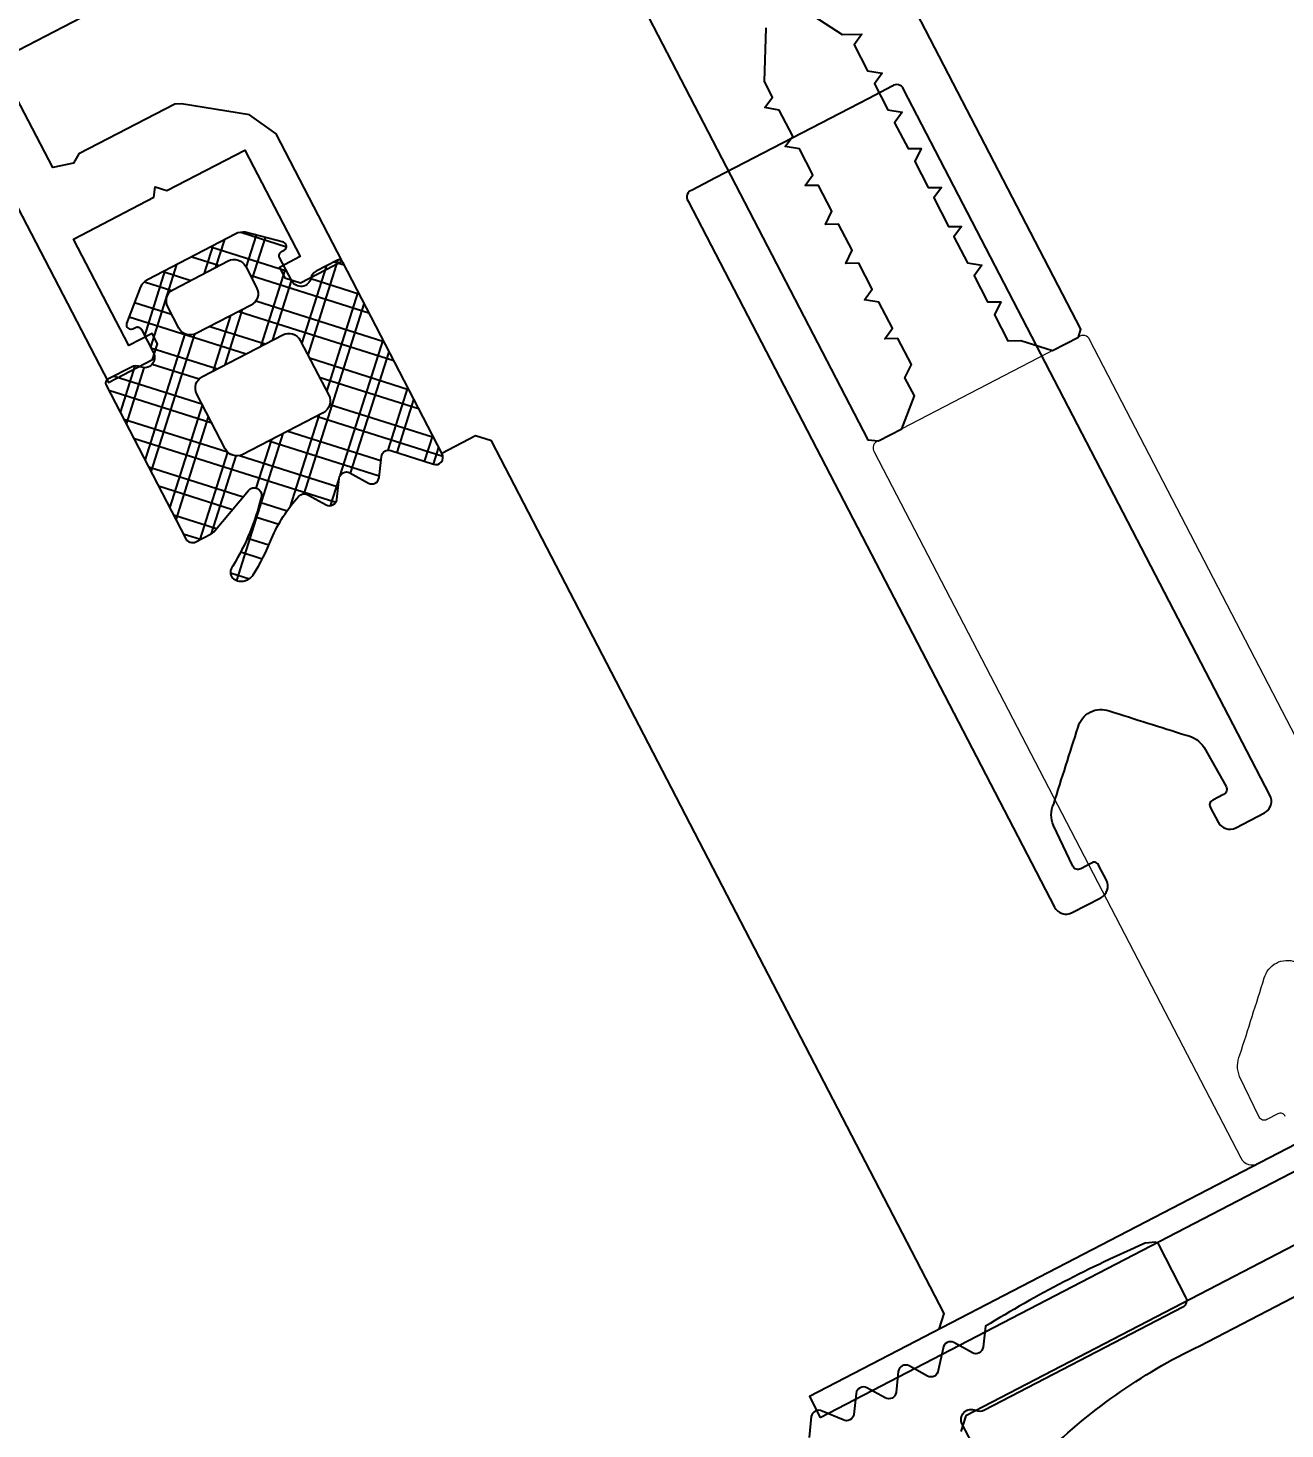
# Model space of a CAD drawing. Header units: millimetres. Extents: x -222892 to 671268, y 0 to 135099.
# Drawn here: x 75845.4 to 75897.8, y 106454.5 to 106512.8 of the extents above; entities that cross this region are included whole.
import ezdxf
from ezdxf import colors
from ezdxf.entities.mleader import LeaderData, LeaderLine
from ezdxf.math import Vec2, Vec3

# ---------------------------------------------------------------- set-up
doc = ezdxf.new("R2010")
doc.units = ezdxf.units.MM
for name, color, linetype in [('_TEXT', 7, 'Continuous'), ('АР_новое окно', 155, 'Continuous'), ('АР_Сущ Несущая стена', 216, 'Continuous')]:
    doc.layers.add(name, color=color, linetype=linetype)
doc.layers.add('АР_Окна', color=4, linetype='Continuous', lineweight=5)
doc.styles.add('ISOCPEUR', font='isocpeur.ttf', dxfattribs={"width": 0.85})

# ---------------------------------------------------------------- blocks, each defined once
blk = doc.blocks.new('_DotSmall')
at = {"color": 0, "linetype": 'ByBlock', "const_width": 0.5}
blk.add_lwpolyline([(-0.0625, 0, 1), (0.0625, 0, 1)], format="xyb", close=True, dxfattribs=at)
blk = doc.blocks.new('стойка витр.')
h = blk.add_hatch()
h.set_pattern_fill('ANSI37', scale=0.5, angle=-69.23283665521843)
h.set_pattern_definition([(335.7671633447816, (-69115.31625940584, 318510.9409690977), (0.6515825639889636, 1.447617495164233), []), (65.76716334478155, (-69115.31625940584, 318510.9409690977), (-1.447617495164233, 0.6515825639889636), [])])
edge = h.paths.add_edge_path()
edge.add_line((-22.69442369043827, 14.13646889062511), (-23.03581465108437, 15.03674084689555))
edge.add_arc((-23.43472203482704, 14.88552442783714), 0.426606969231953, 20.76054121617168, 72.29995807937499)
edge.add_arc((-23.17519432072194, 15.69843630689562), 0.4267278803337561, 110.7639791014305, 252.28796188313498, ccw=False)
edge.add_line((-23.32647754022037, 16.09744767434313), (-22.30045238576713, 16.48652534212306))
edge.add_arc((-22.23557122191811, 16.31559297980009), 0.1828317202011609, 20.74895968860318, 110.7853670150393, ccw=False)
edge.add_line((-22.06459766681655, 16.38036551539699), (-22.02136925791274, 16.26636916297139))
edge.add_arc((-21.85036169383434, 16.33121481389334), 0.1828894349477776, 200.7666051414026, 335.7779732891441)
edge.add_line((-21.68357339510112, 16.25618009645405), (-21.08991230116226, 17.78525728297245))
edge.add_arc((-21.70321396183568, 17.95657679537892), 0.6367804192309714, 344.3928406199507, 381.7248777476984)
edge.add_line((-21.1116628201562, 18.19228116337763), (-22.58147269752226, 22.06827310883818))
edge.add_arc((-23.18057156739388, 21.852472630542), 0.6367804192296693, 19.80944894391843, 57.14148607166609)
edge.add_line((-22.83507592984824, 22.38737642259366), (-24.29334917705273, 23.13834224954917))
edge.add_arc((-24.36844682475663, 22.97158227615987), 0.1828894349476184, 65.75635339884347, 200.7677215648203)
edge.add_line((-24.53945312526776, 22.90673329312267), (-24.49622471639304, 22.79273694081348))
edge.add_arc((-24.66715707872659, 22.7278557770023), 0.1828317201976129, -69.25104032206309, 20.78536700277641, ccw=False)
edge.add_line((-24.60238454316277, 22.55688222189201), (-25.62840969761601, 22.16780455411208))
edge.add_arc((-25.77973726672901, 22.56679910380675), 0.4267278803402734, 149.2463648073436, 290.7703475895543, ccw=False)
edge.add_arc((-26.51302534269302, 23.00322659508151), 0.4266069692186295, 329.2343686070108, 380.7737854734352)
edge.add_line((-26.11415292418678, 23.1545352198882), (-26.50320860397187, 24.18050239048171))
edge.add_arc((-26.6741821590871, 24.11572985494814), 0.1828317201915107, 20.74895966852365, 110.7853670116034)
edge.add_line((-26.73906332292245, 24.28666221726598), (-33.46508004333009, 21.73609814226074))
edge.add_arc((-33.37260125833668, 21.44478009969028), 0.3056444463767395, 107.6120180140902, 200.6882886899978)
edge.add_line((-33.6585366082727, 21.33680091994756), (-33.39916615508264, 20.65282280623796))
edge.add_arc((-33.11489203283651, 20.76049792175978), 0.3039830703862393, 200.7452912846324, 225.8123610097134)
edge.add_line((-33.32677140043234, 20.54252351805917), (-31.79381202385412, 18.90709041146329))
edge.add_arc((-32.0063560722166, 18.68866847666476), 0.3047673113958362, -108.86283880448178, 45.781400895661875, ccw=False)
edge.add_arc((-28.70749382052437, 27.75544220980088), 9.952967568180252, 231.9543329511108, 250.0411665169116, ccw=False)
edge.add_arc((-35.13741779119496, 19.64784166335459), 0.4002801790554734, 42.30928712460122, 119.2250395725891)
edge.add_arc((-34.91139847875967, 19.56672148584141), 0.6024183835395109, 134.3950067436913, 228.6478049676944)
edge.add_arc((-28.53884731806517, 27.80771469972205), 11.01872594929672, 232.0873456721725, 240.8889416158169)
edge.add_arc((-36.88860151399224, 12.8729826853881), 6.091684827127049, 40.75890454826748, 60.61437004968877, ccw=False)
edge.add_arc((-32.50226594848368, 16.64775385941913), 0.3047655738188228, -34.89587558046088, 41.60271899476669, ccw=False)
edge.add_line((-32.25229934006347, 16.47340148731018), (-32.76342180219945, 15.75802363698313))
edge.add_arc((-32.51342051808022, 15.58368567090239), 0.3047857747310843, 145.1100748179471, 256.4242518685471)
edge.add_line((-32.58496309185284, 15.28741547561367), (-31.72801335877739, 15.09082250765641))
edge.add_arc((-31.79955593254474, 14.79455231235153), 0.3047857747455557, -34.88992517811971, 76.42425187022229, ccw=False)
edge.add_line((-31.54955464840168, 14.62021434627968), (-32.06065512256464, 13.90477851201285))
edge.add_arc((-31.81065383841726, 13.73044054594722), 0.304785774745541, 145.1100748233031, 256.4242518693868)
edge.add_line((-31.88219641218893, 13.4341703506434), (-31.02524667911348, 13.23757738269342))
edge.add_arc((-31.09682011228135, 12.94126594878393), 0.3048331054871362, -24.2246592297883, 76.42043308581259, ccw=False)
edge.add_line((-30.81882951050648, 12.81618818287097), (-31.59985344059533, 11.12048939903616))
edge.add_arc((-31.32187980059053, 10.99539431777895), 0.3048247429134716, 155.7710645559098, 290.7402899417831)
edge.add_line((-31.21393143609748, 10.71032366952568), (-22.80062470957637, 13.90072279884771))
edge.add_arc((-22.86539724513609, 14.07169635396312), 0.1828317202009504, 290.7489596761703, 380.7489600455551)
edge = h.paths.add_edge_path(flags=16)
edge.add_line((-23.10434971895302, 21.04022295145114), (-22.19142218885827, 18.63276889372355))
edge.add_arc((-22.69773797682865, 18.4407695405971), 0.5414973949605305, -69.23283665472542, 20.767163345274582, ccw=False)
edge.add_line((-22.5057386237022, 17.93445375262672), (-23.43116100440966, 17.58352553217992))
edge.add_arc((-23.62316035752519, 18.08984132014666), 0.5414973949532591, 200.7671633443313, 290.7671633443313, ccw=False)
edge.add_line((-24.12947614549194, 17.89784196703113), (-25.04240367558668, 20.30529602475872))
edge.add_arc((-24.53608788761267, 20.4972953778888), 0.541497394965222, 110.76716334549809, 200.7671633454981, ccw=False)
edge.add_line((-24.72808724074275, 21.00361116586282), (-23.80266486003529, 21.35453938630963))
edge.add_arc((-23.6106655069234, 20.84822359833925), 0.5414973949553709, 20.767163343835023, 110.767163343835, ccw=False)
edge = h.paths.add_edge_path(flags=16)
edge.add_line((-26.85119390953332, 20.26120087689196), (-25.51269974335446, 16.73149769075098))
edge.add_arc((-26.01901553132848, 16.5394983376209), 0.541497394965222, -69.23283665450191, 20.76716334549809, ccw=False)
edge.add_line((-25.82701617819839, 16.03318254964688), (-28.23444912247942, 15.12026302596496))
edge.add_arc((-28.4264484756095, 15.62657881394625), 0.5414973949720253, 200.7671633452251, 290.76716334522513, ccw=False)
edge.add_line((-28.9327642635908, 15.43457946081617), (-30.27125842979876, 18.96428264696442))
edge.add_arc((-29.76494264181383, 19.15628200007632), 0.5414973949689773, 110.76716334328901, 200.767163343289, ccw=False)
edge.add_line((-29.95694199492573, 19.66259778806125), (-27.5495090506447, 20.57551731175045))
edge.add_arc((-27.35750969751825, 20.06920152376551), 0.541497394974137, 20.767163344728715, 110.76716334472869, ccw=False)
at = {"lineweight": 0, "ltscale": 100, "transparency": 33554687}
for points in [[(65.92687011216185, 59.2824299609274), (-26.6419368966599, 24.17953274302999), (-25.90703195796232, 22.24153677027789), (-25.27813291337225, 21.95846499659092), (-24.82208952034125, 22.13140062004823), (-25.21116718812846, 23.15742577453057), (-20.53714279274573, 24.92985650197079), (-19.19699615391437, 21.39579562939616), (-18.76855027934653, 21.29748815141647), (-18.98085410959902, 20.82581386800302), (-17.68393587967148, 17.40574934773758), (-22.35796027505421, 15.63331862029736), (-22.70380953396671, 16.54534742246324), (-23.1598529269977, 16.37241179900593), (-23.44292470067739, 15.74351275440858), (-22.75122618288151, 13.91945515007683), (-17.16517298531835, 16.03773513642955), (-16.24131551088067, 17.04008095841709), (-15.46667035139399, 19.81128934778826), (-15.4391308168415, 20.08251046122314), (-17.03864790883381, 24.30054944750736), (-17.39634782800567, 24.5561396704943), (-17.47095398549573, 25.44057095424068), (-13.70890040838276, 26.86717441076325)], [(-12.4510803312005, 26.30097287951503), (-4.305940852005733, 4.821667629301373)], [(-4.8720624113339, 3.563811556159635), (-32.68827406296623, -6.984337978748954), (-32.78663952485658, -7.412805841304362), (-32.39756185706938, -8.438830995786702), (-31.09647737510386, -9.118948907402228), (-30.2985029091069, -8.81635004535201), (-29.78357822878752, -9.142708211846184), (-28.64349873815081, -8.710380147196702), (-28.58844165704795, -8.16787993638718), (-28.18751332900138, -8.537466511741513), (-27.04754980615689, -8.105182423096267), (-26.87849637278123, -7.51945380341931), (-26.47751006082399, -7.889018390778801), (-25.33748855406884, -7.456712314131437), (-25.28243147299509, -6.914212103321915), (-24.7675067926466, -7.240570269808813), (-23.62748528589145, -6.808264193168725), (-23.5724282048177, -6.265763982351928), (-23.05744554058765, -6.592100160843984), (-21.91748201774317, -6.159816072198737), (-21.86242493664031, -5.617315861389216), (-21.46149660859373, -5.986902436743549), (-20.32147510183859, -5.554596360096184), (-20.15236368455226, -4.968845752424386), (-19.75143535650568, -5.338432327778719), (-18.6114718336612, -4.906148239133472), (-18.44241840028553, -4.320419619456516), (-18.0414320883574, -4.689984206808731), (-17.35739599072258, -4.430591765623831), (-15.14439867439796, -4.764904394331097)], [(-14.53915697429329, -6.360969294146344), (-15.78927863537683, -7.87813783652382), (-15.87193323494284, -8.691881148712127), (-16.27286156296032, -8.322294573416002), (-17.41288306971546, -8.754600650063367), (-17.58193650312023, -9.340329269682115), (-17.9828648311377, -8.97074269438599), (-19.12288633789285, -9.403048771026079), (-19.29193977129762, -9.988777390644827), (-19.69292608322576, -9.61921280335082), (-20.83288960607024, -10.05149689199607), (-20.8879466871731, -10.59399710274738), (-21.40287136749248, -10.26763893631141), (-22.54295085812919, -10.6999670009609), (-22.59800793926115, -11.24246721171221), (-22.99893626727862, -10.87288063641608), (-24.25289614239591, -11.34839313392149), (-24.30795322352787, -11.89089334468008), (-24.70893953545601, -11.52132875738607), (-25.84896104221116, -11.95363483402616), (-26.01801447558682, -12.53936345364491), (-26.4189428036334, -12.16977687834878), (-27.55896431035944, -12.60208295499615), (-27.61402139149141, -13.14458316574746), (-28.12900405569235, -12.81824698731361), (-29.26896757853683, -13.25053107595886), (-29.32402465966879, -13.79303128671745), (-29.89022619093885, -15.05085136390699), (-29.45792011427693, -16.19087287064031), (-29.14341260807123, -16.33238676948531), (-1.327200956468005, -5.784237234569446)], [(-69.8438361948356, -5.633594956780144), (-69.21493715024553, -5.916666730459838), (-30.90838462579995, 8.609511357899464), (-30.62531285212026, 9.238410402496811), (-31.1873041553481, 10.72042096611403)], [(-59.28629948117305, -43.93455252060812), (-73.55412178576807, -6.30930235532287), (-74.18304982228437, -6.026241575636959)]]:
    blk.add_lwpolyline(points, dxfattribs=at)
at = {"color": 7, "lineweight": 0, "ltscale": 100, "transparency": 33554687}
blk.add_lwpolyline([(-22.69442369043827, 14.13646889062511), (-23.03581465108437, 15.03674084689555, 0.2287523810762611), (-23.30501911480678, 15.29193636016134, -0.7101639231358212), (-23.32647754022037, 16.09744767434313), (-22.30045238576713, 16.48652534212306, -0.4143996870914876), (-22.06459766681655, 16.38036551539699), (-22.02136925791274, 16.26636916297139, 0.6682503890445888), (-21.68357339510112, 16.25618009645405), (-21.08991230116226, 17.78525728297245, 0.1643479059441302), (-21.1116628201562, 18.19228116337763), (-22.58147269752226, 22.06827310883818, 0.1643479059441302), (-22.83507592984824, 22.38737642259366), (-24.29334917705273, 23.13834224954917, 0.6682503891596868), (-24.53945312526776, 22.90673329312267), (-24.49622471639304, 22.79273694081348, -0.4143996870833266), (-24.60238454316277, 22.55688222189201), (-25.62840969761601, 22.16780455411208, -0.7101639231391418), (-26.14645609946456, 22.78500538597291, 0.2287523810910513), (-26.11415292418678, 23.1545352198882), (-26.50320860397187, 24.18050239048171, 0.4143996871765861), (-26.73906332292245, 24.28666221726598), (-33.46508004333009, 21.73609814226074, 0.4300281847644905), (-33.6585366082727, 21.33680091994756), (-33.39916615508264, 20.65282280623796, 0.1098139781175365), (-33.32677140043234, 20.54252351805917), (-31.79381202385412, 18.90709041146329, -0.8000358277039689), (-32.10488848172827, 18.40026861818478, -0.07908294790216032), (-34.84140179419774, 19.91728321780829, 0.3488032577412263), (-35.33285102594527, 19.99716969329165, 0.4361245879823007), (-35.30940773655311, 19.11450854978466, 0.03842309887939363), (-33.89950172111276, 18.18089248692559, -0.08685322061285544), (-32.2743724368047, 16.85010652759956, -0.3467629046601076), (-32.25229934006347, 16.47340148731018), (-32.76342180219945, 15.75802363698313, 0.5278770357902526), (-32.58496309185284, 15.28741547561367), (-31.72801335877739, 15.09082250765641, -0.5278770357776507), (-31.54955464840168, 14.62021434627968), (-32.06065512256464, 13.90477851201285, 0.5278770357650493), (-31.88219641218893, 13.4341703506434), (-31.02524667911348, 13.23757738269342, -0.4697389635461835), (-30.81882951050648, 12.81618818287097), (-31.59985344059533, 11.12048939903616, 0.667984424932516), (-31.21393143609748, 10.71032366952568), (-22.80062470957637, 13.90072279884771, 0.4142135642613711)], format="xyb", close=True, dxfattribs=at)
for points in [[(-26.73906332292245, 24.28666221726598), (-26.73906332292245, 24.28666221726598)], [(-22.80062470957637, 13.90072279884771), (-22.80062470957637, 13.90072279884771)], [(-72.00534459005576, 0.06645459306309931), (-72.91737339223619, -0.2793946658493951)]]:
    blk.add_lwpolyline(points, dxfattribs=at)
at = {"color": 7}
for points in [[(-23.10434971895302, 21.04022295145114), (-22.19142218885827, 18.63276889372355, -0.414213562373095), (-22.5057386237022, 17.93445375262672), (-23.43116100440966, 17.58352553217992, -0.414213562373095), (-24.12947614549194, 17.89784196703113), (-25.04240367558668, 20.30529602475872, -0.414213562373095), (-24.72808724074275, 21.00361116586282), (-23.80266486003529, 21.35453938630963, -0.414213562373095)], [(-26.85119390953332, 20.26120087689196), (-25.51269974335446, 16.73149769075098, -0.414213562373095), (-25.82701617819839, 16.03318254964688), (-28.23444912247942, 15.12026302596496, -0.414213562373095), (-28.9327642635908, 15.43457946081617), (-30.27125842979876, 18.96428264696442, -0.414213562373095), (-29.95694199492573, 19.66259778806125), (-27.5495090506447, 20.57551731175045, -0.414213562373095)]]:
    blk.add_lwpolyline(points, format="xyb", close=True, dxfattribs=at)
at = {"color": 7, "lineweight": 0, "ltscale": 100, "transparency": 33554687}
blk.add_lwpolyline([(-75.03088077326538, -6.556658951718418), (-73.89088825849467, -6.124363869072113, -0.7102015621310012), (-73.37286607688293, -6.741579856578028, 0.2286961432583318), (-73.40517316877958, -7.111109647914418), (-70.10181337440736, -15.82230158713355, 0.414362099440266), (-69.70872084749863, -15.99923473002855), (-67.42870682594366, -15.13463357074215, 0.1511707915363169), (-67.28675684856717, -15.02397433044825), (-67.28408048482379, -14.56993261339812, 0.03540799054371244), (-69.94453478069045, -7.554127657436766), (-70.80145552181057, -7.357523695485725, -0.527867958552825), (-70.9799117797229, -6.88692200143123), (-70.46881830951315, -6.171555145097955, 0.5278679585528249), (-70.64727456742548, -5.700953451043461), (-71.54744570542243, -5.39029515288712, -0.527867958552825), (-71.72590196330566, -4.91969345882535), (-71.21480849309592, -4.20432660249935, 0.5278679585528249), (-71.39326475097914, -3.733724908495788), (-72.25018549209926, -3.537120946544746, -0.527867958552825), (-72.4286417500116, -3.066519252482976), (-71.91757026780397, -2.351094412268139, 0.5278679585717272), (-72.0960265256872, -1.880492718206369), (-72.95294726680731, -1.683888756255328, -0.5278679585717273), (-73.13140352474875, -1.213287062200834), (-72.66353846338461, -0.3839238536165794, 0.5278679585528249), (-72.84199472126784, 0.08667784044519067), (-73.69893745039008, 0.2833397862850688, -0.5278679585717273)], format="xyb", dxfattribs=at)
at = {"lineweight": 0, "ltscale": 100, "transparency": 33554687}
for points in [[(-75.65109363460215, -9.228998069294903, -0.08279896819570452), (-71.78454054114991, -16.33338165576424), (-68.2828855071275, -25.56749207813118)], [(-62.72021259606117, -20.98055557451153, 0.4925517741577297), (-62.57218080674647, -20.68314875576471), (-62.75156135272118, -20.21010964907327, -0.4411110715409258), (-62.61002546586678, -19.89566012677096), (-60.83807044223067, -19.28752400128724, -0.2080566110632873), (-59.94503853938659, -19.40384657128016, -1.575399656426527e-05), (-56.87977393603069, -20.78551547546522, -0.4398191101055806), (-56.36006749374792, -22.15601788895583, -1.575399656426528e-05), (-57.73845635901671, -25.2227588602982, -0.2080566110632873)], [(-60.62370682114852, -28.40042247599195), (-29.6323624739598, -16.64818975485105, 0.5239329190821609), (-29.45792011430603, -16.19087287058937), (-29.84699778209324, -15.16484771611431), (-32.39756185706938, -8.438830995786702), (-32.78663952485658, -7.412805841304362, 0.5239329190821609), (-33.2204523376422, -7.186144611914642), (-64.21182667926769, -18.93829823563283, 0.4143255057077639), (-64.53033920991584, -19.64587643784762), (-64.05480472955969, -20.89989428329136, 0.410627156480438)]]:
    blk.add_lwpolyline(points, format="xyb", dxfattribs=at)
blk.add_lwpolyline([(-72.91737339223619, -0.2793946658493951), (-54.81141330953687, -48.02608389785019), (-53.89938450735644, -47.68023463893769), (-72.00534459005576, 0.06645459306309931)], close=True)
at = {"color": 7, "lineweight": 0, "ltscale": 100, "transparency": 33554687}
blk.add_arc((-33.37357679728302, 21.44486016019073), 0.304760386648688, 110.7561904730667, 200.7778938289061, dxfattribs=at)
blk = doc.blocks.new('A$Cec9b444d')
at = {"layer": 'АР_новое окно', "ltscale": 100}
h = blk.add_hatch(dxfattribs=at)
h.set_pattern_fill('ANSI37', color=256, scale=0.4999999999999999, angle=27.43327265420542)
h.set_pattern_definition([(72.43327265420541, (-308116.7338442731, -111681.0100287451), (-1.513468681378775, 0.4791333848581134), []), (162.4332726542054, (-308116.7338442731, -111681.0100287451), (-0.4791333848581135, -1.513468681378774), [])])
edge = h.paths.add_edge_path()
edge.add_line((206.372629109692, -6083.344886094987), (205.518073226613, -6083.788475574141))
edge.add_arc((205.714573811535, -6084.167132445621), 0.4266069692281099, 117.4266505268183, 168.9660673900701)
edge.add_arc((204.8770308127097, -6084.003724726657), 0.4267278803342321, 207.4300884103954, 348.9540711920704, ccw=False)
edge.add_line((204.4982784149104, -6084.200303731172), (203.9927267750624, -6083.226380434116))
edge.add_arc((204.1549719304169, -6083.142095515693), 0.1828317201955801, 117.4150690005994, 207.4514763270704, ccw=False)
edge.add_line((204.0707901240712, -6082.979796836124), (204.178997708368, -6082.923627606119))
edge.add_arc((204.0947393331579, -6082.761303634914), 0.1828894349625355, 297.4327144372791, 432.4440825850568)
edge.add_line((204.1499054493189, -6082.586932636614), (202.5622514984479, -6082.174785248869))
edge.add_arc((202.4632842451653, -6082.803828001924), 0.6367804192915244, 81.05894993019012, 118.3909870579214)
edge.add_line((202.160504179216, -6082.24363737896), (198.4813362383496, -6084.153448337986))
edge.add_arc((198.7652231398882, -6084.723446170845), 0.6367804192408358, 116.4755582516922, 153.8075953794219)
edge.add_line((198.1938293146483, -6084.442379632805), (197.6172215029713, -6085.977968760271))
edge.add_arc((197.7915716725972, -6086.033200669289), 0.1828894349663485, 162.4224627167219, 297.4338308828483)
edge.add_line((197.8758332107812, -6086.195522998637), (197.9840407949663, -6086.139353768664))
edge.add_arc((198.0683257133053, -6086.301598924023), 0.1828317201601157, 27.415068977927206, 117.45147630291379, ccw=False)
edge.add_line((198.2306243928768, -6086.217417117758), (198.7361760328365, -6087.191340414781))
edge.add_arc((198.3574454873032, -6087.387961516825), 0.4267278803746714, -114.08752588580631, 27.436456896345987, ccw=False)
edge.add_arc((198.0090909343695, -6088.166954111777), 0.4266069692119317, 65.90047791761425, 117.4398947840458)
edge.add_line((197.8125028259373, -6087.788342672696), (196.8386345683418, -6088.293865742273))
edge.add_arc((196.9228163746516, -6088.456164421831), 0.1828317201689601, 117.4150689921962, 207.4514763352749)
edge.add_line((196.7605712193329, -6088.540449340266), (200.0746700678744, -6094.924916964581))
edge.add_arc((200.3532834128861, -6094.799246237862), 0.3056444463307011, 204.2781273178768, 297.354397993682)
edge.add_line((200.4937249032664, -6095.070713943773), (201.1429704084019, -6094.733698564022))
edge.add_arc((201.0030237672811, -6094.463845558394), 0.3039830702642801, 297.4114006050876, 322.4784703302069)
edge.add_line((201.2441201981937, -6094.648989334981), (202.690546028123, -6092.936547156463))
edge.add_arc((202.9321641229642, -6093.122299169482), 0.304767311395528, -12.196729493389682, 142.4475102066164, ccw=False)
edge.add_arc((193.5437437727168, -6090.898239500537), 9.95296756820222, 328.62044226043173, 346.7072758262326, ccw=False)
edge.add_arc((202.3429392661765, -6096.343537247926), 0.4002801790517803, 138.9753964393203, 215.8911488873161)
edge.add_arc((202.3972739728527, -6096.109629248002), 0.602418383528754, 231.0611160529673, 325.3139142770133)
edge.add_arc((193.4722476370368, -6090.736801095194), 11.01872594965753, 328.753454980231, 337.5550509238755)
edge.add_arc((209.2752798236935, -6097.296434407051), 6.091684826945205, 137.4250138587982, 157.2804793602198, ccw=False)
edge.add_arc((205.0168479416706, -6093.377940434397), 0.3047655738085852, 61.77023372939249, 138.2688283044267, ccw=False)
edge.add_line((205.1610046654561, -6093.109424338108), (205.9308789522539, -6093.534047962788))
edge.add_arc((206.0750173421278, -6093.265499097529), 0.3047857747125874, 241.7761841286122, 353.09036117938)
edge.add_line((206.3775894935295, -6093.302165999001), (206.4733758802415, -6092.428188534642))
edge.add_arc((206.7759480316521, -6092.464855436104), 0.3047857747206464, 61.77618413306328, 173.0903611814476, ccw=False)
edge.add_line((206.9200864215088, -6092.196306570827), (207.6900157477524, -6092.620901625241))
edge.add_arc((207.8341541376508, -6092.352352759905), 0.3047857747931043, 241.7761841315031, 353.0903611777704)
edge.add_line((208.1367262891314, -6092.389019661395), (208.2325126757317, -6091.515042197067))
edge.add_arc((208.5351293692796, -6091.551734962222), 0.304833105532657, 72.44145007719351, 173.0865423929743, ccw=False)
edge.add_line((208.6270914922294, -6091.26110428564), (210.4019902801572, -6091.840005863803))
edge.add_arc((210.4939715703805, -6091.549390024304), 0.3048247429570664, 252.4371738603533, 387.4063992462515)
edge.add_line((210.7645839976479, -6091.409079518185), (206.6191095966484, -6083.42300296773))
edge.add_arc((206.4568109170503, -6083.507184774043), 0.1828317202056791, 27.41506898724105, 117.4150693562912)
edge = h.paths.add_edge_path(flags=16)
edge.add_line((199.5631335144384, -6084.553451036842), (201.8483363510717, -6083.367230268689))
edge.add_arc((202.0978124733191, -6083.847835192842), 0.5414973949078765, 27.43327265100919, 117.4332726510674, ccw=False)
edge.add_line((202.5784173974729, -6083.598359070596), (203.0343992027018, -6084.476788232168))
edge.add_arc((202.5537942785601, -6084.726264354481), 0.5414973949279642, -62.56672734217449, 27.43327265783182, ccw=False)
edge.add_line((202.8032704008733, -6085.206869278622), (200.5180675642441, -6086.393090046789))
edge.add_arc((200.2685914419236, -6085.912485122597), 0.5414973949762787, 207.4332726560488, 297.4332726560286, ccw=False)
edge.add_line((199.7879865177313, -6086.161961244918), (199.3320047124982, -6085.28353208333))
edge.add_arc((199.8126096367121, -6085.034055961057), 0.5414973949736005, 117.43327265056851, 207.4332726505544, ccw=False)
edge = h.paths.add_edge_path(flags=16)
edge.add_line((200.771834859184, -6088.184533222691), (204.1222986851971, -6086.445348538666))
edge.add_arc((204.3717748075171, -6086.925953462858), 0.5414973949760692, 27.433272655941323, 117.43327265598589, ccw=False)
edge.add_line((204.8523797317099, -6086.676477340538), (206.0385900967158, -6088.961660135835))
edge.add_arc((205.5579851724918, -6089.211136258126), 0.5414973949908602, -62.56672734820842, 27.433272651774985, ccw=False)
edge.add_line((205.8074612947837, -6089.691741182351), (202.4569974686672, -6091.430925866437))
edge.add_arc((202.2075213464289, -6090.950320942266), 0.5414973949190497, 207.4332726493128, 297.43327264937625, ccw=False)
edge.add_line((201.7269164222579, -6091.199797064504), (200.540706057252, -6088.914614269208))
edge.add_arc((201.0213109814763, -6088.665138146916), 0.5414973949916829, 117.43327265183169, 207.4332726518382, ccw=False)
for points in [[(151.2444298987936, -6000.563407683617), (196.8557016918477, -6088.43154360072), (198.6952856623905, -6087.476638121167), (198.9034390792186, -6086.819130864664), (198.678733589198, -6086.386245488469), (197.7048102920615, -6086.891797128402), (195.4017861530209, -6082.455121058731), (198.7563863809641, -6080.713789219165), (198.8042938594279, -6080.276828006753), (199.2974243017985, -6080.432943069406), (202.5438169455648, -6078.747780459841), (204.8468410846054, -6083.184456529512), (203.981125371654, -6083.633838939471), (204.2058308617862, -6084.066724315633), (204.8633381183645, -6084.274877732516), (206.594769544048, -6083.376112912674), (203.8423629950539, -6078.073721130128), (202.7395491649156, -6077.272464968936), (199.8971522364183, -6076.824747690416), (199.6245678381413, -6076.828878566142), (195.6207221051662, -6078.907225785398), (195.4083827730778, -6079.292177213944), (194.5385912238445, -6079.468946655302), (192.6849209244384, -6075.897931259034)], [(193.1012827977513, -6074.582888175658), (213.489862645681, -6063.99942640977)], [(214.8049321982628, -6064.415704673199), (228.5107671430202, -6090.819400962286), (228.9477569257039, -6090.867363480268), (229.9216802227329, -6090.361811840382), (230.4461660703666, -6088.990573057898), (230.0529814607382, -6088.23311996864), (230.3173591471214, -6087.683791725959), (229.7556097069483, -6086.601605805283), (229.2103858707335, -6086.609896127092), (229.5309327871229, -6086.168775468554), (228.9692404875757, -6085.086699626787), (228.3678474214665, -6084.986782364418), (228.6883657674291, -6084.545606666452), (228.1266448975628, -6083.46347578521), (227.581421061472, -6083.471766107028), (227.8457987478471, -6082.922437864318), (227.2840778779808, -6081.840306983076), (226.7388540418858, -6081.848597304879), (227.0032031579541, -6081.299214022735), (226.4415108584028, -6080.217138180955), (225.8962870221921, -6080.225428502778), (226.2168339385815, -6079.784307844239), (225.6551130687151, -6078.702176962997), (225.0536914322909, -6078.602204661167), (225.3742383485686, -6078.161084002662), (224.8125460490214, -6077.079008160896), (224.2111529830239, -6076.979090898493), (224.5316713289948, -6076.537915200555), (224.1946273789416, -6075.888614656), (224.2697879572599, -6073.651770239589)], [(225.7848042146685, -6072.865343879605), (227.4368341074433, -6073.930896218465), (228.2546709121384, -6073.918530060426), (227.9341239958525, -6074.359650718903), (228.4958448657189, -6075.441781600145), (229.0972379317204, -6075.541698862561), (228.7766910155504, -6075.982819521019), (229.3384118854126, -6077.064950402247), (229.9398049514183, -6077.164867664676), (229.6192866054515, -6077.60604336263), (230.1809789049987, -6078.688119204396), (230.7262027410977, -6078.679828882606), (230.4618250547145, -6079.229157125289), (231.0235744948917, -6080.311343045979), (231.5687983309989, -6080.303052724216), (231.248251414713, -6080.744173382693), (231.8661129442663, -6081.934456808604), (232.4113367802659, -6081.92616648689), (232.0908184344068, -6082.367342184795), (232.6525393042731, -6083.449473066037), (233.2539323702664, -6083.549390328425), (232.9333854539929, -6083.990510986944), (233.495106323851, -6085.072641868159), (234.0403301599582, -6085.064351546396), (233.7759810438858, -6085.613734828526), (234.337673343433, -6086.695810670293), (234.8828971795403, -6086.687520348532), (236.1979402629001, -6087.103882221788), (237.2800711441102, -6086.542161351915), (237.3841192822649, -6086.213352684187), (223.6782843375117, -6059.809656395114)], [(206.6191095966484, -6083.42300296773), (206.6191095966484, -6083.42300296773)], [(196.7605712193329, -6088.540449340266), (196.7605712193329, -6088.540449340266)], [(231.482294325462, -6127.880571076728), (231.6904477422901, -6127.223063820226), (212.8157248728507, -6090.861729235748), (212.1582176163841, -6090.653575818834), (210.7514639825941, -6091.383804378538)], [(268.2987645715793, -6112.948309011652), (232.5841356132624, -6131.487334921402), (232.3759964815278, -6132.144869697623)], [(226.071694958697, -6130.68914685569), (226.5210773686506, -6131.554862568567)]]:
    blk.add_lwpolyline(points, dxfattribs=at)
for points in [[(222.1600609744379, -6079.908173329854), (221.1861376774089, -6080.41372496974, 0.5239329190821609), (221.0113671963379, -6080.870916558034), (236.2816497559039, -6110.28854509824, 0.4143255057077639), (237.021418336882, -6110.522766341909), (238.2117567893398, -6109.904876248825, 0.410627156480438), (238.4490891990411, -6109.171267817257), (238.1369489736828, -6108.56994321776, 0.4925517741577297), (237.8243687661054, -6108.457436150008), (237.375350723533, -6108.690515909399, -0.4411110715409258), (237.0465970953494, -6108.586439200904), (236.2368779801559, -6106.897057921451, -0.2080566110632873), (236.2487481022888, -6105.996560270165, -1.575399656426527e-05), (237.2652503319772, -6102.79162980813, -0.4398191101055806), (238.5661582321139, -6102.11634447073, -1.575399656426528e-05), (241.7721743234953, -6103.129417454645, -0.2080566110632873), (242.5154448136297, -6103.63793087473), (243.4310647196065, -6105.272340352424, -0.4411110715409258), (243.3269880111366, -6105.601093980692), (242.8779699685643, -6105.834173740081, 0.4925517741577297), (242.7900952511191, -6106.154552048494), (243.1022354764774, -6106.755876647991, 0.410627156480438), (243.8387713372137, -6106.983962003309), (245.0291097896673, -6106.366071910212, 0.4143255057077639), (245.2632845601037, -6105.626288616716), (229.9929269197843, -6076.20869905002, 0.5239329190821609), (229.5184518958192, -6076.088522841401), (228.5445285986827, -6076.594074481333)], [(206.372629109692, -6083.344886094987), (205.518073226613, -6083.788475574141, 0.2287523810762611), (205.2958530955856, -6084.085484002713, -0.7101639231358212), (204.4982784149104, -6084.200303731172), (203.9927267750624, -6083.226380434116, -0.4143996870914876), (204.0707901240712, -6082.979796836124), (204.178997708368, -6082.923627606119, 0.6682503890445888), (204.1499054493189, -6082.586932636614), (202.5622514984479, -6082.174785248869, 0.1643479059441302), (202.160504179216, -6082.24363737896), (198.4813362383496, -6084.153448337986, 0.1643479059441302), (198.1938293146483, -6084.442379632805), (197.6172215029713, -6085.977968760271, 0.6682503891596868), (197.8758332107812, -6086.195522998637), (197.9840407949663, -6086.139353768664, -0.4143996870833266), (198.2306243928768, -6086.217417117758), (198.7361760328365, -6087.191340414781, -0.7101639231391418), (198.1832843062477, -6087.777531237033, 0.2287523810910513), (197.8125028259373, -6087.788342672696), (196.8386345683418, -6088.293865742273, 0.4143996871765861), (196.7605712193329, -6088.540449340266), (200.0746700678744, -6094.924916964581, 0.4300281847644905), (200.4937249032664, -6095.070713943773), (201.1429704084019, -6094.733698564022, 0.1098139781175365), (201.2441201981937, -6094.648989334981), (202.690546028123, -6092.936547156463, -0.8000358277039689), (203.2300522129979, -6093.186687055852, -0.07908294790216032), (202.0409567752016, -6096.080800122863, 0.3488032577412263), (202.0186593984194, -6096.578200387575, 0.4361245879823007), (202.8926319265144, -6096.452453410741, 0.03842309887939363), (203.6562697903827, -6094.943701894335, -0.08685322061285544), (204.7894086613524, -6093.17507735558, -0.3467629046601076), (205.1610046654561, -6093.109424338108), (205.9308789522539, -6093.534047962788, 0.5278770357902526), (206.3775894935295, -6093.302165999001), (206.4733758802415, -6092.428188534642, -0.5278770357776507), (206.9200864215088, -6092.196306570827), (207.6900157477524, -6092.620901625241, 0.5278770357650493), (208.1367262891314, -6092.389019661395), (208.2325126757317, -6091.515042197067, -0.4697389635461835), (208.6270914922294, -6091.26110428564), (210.4019902801572, -6091.840005863803, 0.667984424932516), (210.7645839976479, -6091.409079518185), (206.6191095966484, -6083.42300296773, 0.4142135642613711)], [(199.5631335144384, -6084.553451036842), (201.8483363510717, -6083.367230268689, -0.414213562373095), (202.5784173974729, -6083.598359070596), (203.0343992027018, -6084.476788232168, -0.414213562373095), (202.8032704008733, -6085.206869278622), (200.5180675642441, -6086.393090046789, -0.414213562373095), (199.7879865177313, -6086.161961244918), (199.3320047124982, -6085.28353208333, -0.414213562373095)], [(200.771834859184, -6088.184533222691), (204.1222986851971, -6086.445348538666, -0.414213562373095), (204.8523797317099, -6086.676477340538), (206.0385900967158, -6088.961660135835, -0.414213562373095), (205.8074612947837, -6089.691741182351), (202.4569974686672, -6091.430925866437, -0.414213562373095), (201.7269164222579, -6091.199797064504), (200.540706057252, -6088.914614269208, -0.414213562373095)]]:
    blk.add_lwpolyline(points, format="xyb", close=True, dxfattribs=at)
blk.add_lwpolyline([(226.5210773686506, -6131.554862568567), (271.8431757578688, -6108.028717097452), (271.3937933480269, -6107.163001384542), (226.071694958697, -6130.68914685569)], close=True, dxfattribs=at)
for points in [[(235.7275159983577, -6133.231202390982, -0.08279896819570452), (242.3350282495637, -6128.566089228497), (251.1002278441644, -6124.016181610017)], [(233.0012469380819, -6132.925396302438), (232.4395403534372, -6131.843292940939, -0.7102015621310012), (232.9924499446899, -6131.257124415897, 0.2286961432583318), (233.3632318373309, -6131.246316875341), (241.6320669023654, -6126.954065997099, 0.414362099440266), (241.7621724274269, -6126.543092002699), (240.6387449729117, -6124.378857759944, 0.1511707915363169), (240.5123558308051, -6124.250713121729), (240.061072987677, -6124.300761490715, 0.03540799054371244), (233.4015326591607, -6127.757647206692), (233.3057319873471, -6128.631597151306, -0.527867958552825), (232.8590275849398, -6128.863475928497), (232.0891675833472, -6128.438879823503, 0.5278679585528249), (231.6424631809399, -6128.670758600693), (231.4383998855036, -6129.600906345573, -0.527867958552825), (230.9916954830881, -6129.832785122736), (230.2218354814996, -6129.408189017756, 0.5278679585528249), (229.7751310790841, -6129.640067794919), (229.6793304072705, -6130.514017739532, -0.527867958552825), (229.2326260048632, -6130.745896516724), (228.4627109638371, -6130.321328982038, 0.5278679585717272), (228.0160065614217, -6130.553207759201), (227.920205889608, -6131.427157703813, -0.5278679585717273), (227.473501487209, -6131.659036481033), (226.5954339014271, -6131.290609605998, 0.5278679585528249), (226.1487294990116, -6131.522488383161), (226.0528737877605, -6132.396466898067, -0.5278679585717273)]]:
    blk.add_lwpolyline(points, format="xyb", dxfattribs=at)
blk.add_arc((200.3533171373753, -6094.800224475311), 0.3047603866486879, 207.4222997812769, 297.444003135924, dxfattribs=at)
at = {"layer": 'АР_новое окно', "ltscale": 100, "rotation": 96.66610930942387}
blk.add_blockref('стойка витр.', (217.7790857105772, -6059.162881067494), dxfattribs=at)

msp = doc.modelspace()

# ---------------------------------------------------------------- linework, layer by layer
at = {"layer": 'АР_Сущ Несущая стена', "ltscale": 100}
for centre, radius, start, end in [((72738.563808896, 115505.873757868), 9805.264059527553, 273.2047159643546, 356.1549052783411), ((72739.64332639205, 115515.0715942176), 9162.045179755698, 273.4231994982844, 355.8268411845256)]:
    msp.add_arc(centre, radius, start, end, dxfattribs=at)

# ---------------------------------------------------------------- block references
at = {"layer": 'АР_Окна', "ltscale": 100}
msp.add_blockref('A$Cec9b444d', (75651.90621783369, 112586.4970597865), dxfattribs=at)

# ---------------------------------------------------------------- leaders
at = {"layer": '_TEXT'}
ml = msp.add_multileader_mtext('Standard', dxfattribs=at)
ml.set_content('+8,260', color=256, style='ISOCPEUR')
ml.set_leader_properties(color=256, linetype='Continuous', lineweight=-1)
ml.set_arrow_properties(name='DOTSMALL')
ml.build(insert=Vec2(0, 0))
ml.multileader.update_dxf_attribs({"has_dogleg": 0, "has_text_frame": 1, "text_left_attachment_type": 4, "text_right_attachment_type": 4, "dogleg_length": 0, "arrow_head_size": 180})
ctx = ml.context
ctx.base_point, ctx.char_height, ctx.arrow_head_size, ctx.landing_gap_size, ctx.plane_origin = Vec3(217551.6143983618, 129062.3890569006), 250, 180, 50, Vec3(226918.2582751394, 128243.6210549465)
ctx.left_attachment, ctx.right_attachment, ctx.text_align_type = 4, 4, 1
notes = []
notes.append((ctx, [(0, (0, 0, 0), (0, 0), (1, 0), 1, [])]))
ctx.mtext.insert, ctx.mtext.width, ctx.mtext.alignment, ctx.mtext.line_spacing_style, ctx.mtext.flow_direction = Vec3(217989.4268983618, 129395.722390234), 852.6970314602484, 2, 2, 5
ml = msp.add_multileader_mtext('Standard', dxfattribs=at)
ml.set_content('+4,080', color=256, style='ISOCPEUR')
ml.set_leader_properties(color=256, linetype='Continuous', lineweight=-1)
ml.set_arrow_properties(name='DOTSMALL')
ml.build(insert=Vec2(0, 0))
ml.multileader.update_dxf_attribs({"has_dogleg": 0, "has_text_frame": 1, "text_left_attachment_type": 4, "text_right_attachment_type": 4, "dogleg_length": 0, "arrow_head_size": 180})
ctx = ml.context
ctx.base_point, ctx.char_height, ctx.arrow_head_size, ctx.landing_gap_size, ctx.plane_origin = Vec3(87764.17855758959, 128875.8656331683), 250, 180, 50, Vec3(86462.73668141075, 127317.1117672203)
ctx.left_attachment, ctx.right_attachment, ctx.text_align_type = 4, 4, 1
notes.append((ctx, [(0, (0, 0, 0), (0, 0), (1, 0), 1, [])]))
ctx.mtext.insert, ctx.mtext.width, ctx.mtext.alignment, ctx.mtext.line_spacing_style, ctx.mtext.flow_direction = Vec3(88212.61605758959, 129209.1989665016), 852.6970314602484, 2, 2, 5
ml = msp.add_multileader_mtext('Standard', dxfattribs=at)
ml.set_content('+2,045', color=256, style='ISOCPEUR')
ml.set_leader_properties(color=256, linetype='Continuous', lineweight=-1)
ml.set_arrow_properties(name='DOTSMALL')
ml.build(insert=Vec2(0, 0))
ml.multileader.update_dxf_attribs({"has_dogleg": 0, "has_text_frame": 1, "text_left_attachment_type": 4, "text_right_attachment_type": 4, "dogleg_length": 0, "arrow_head_size": 180})
ctx = ml.context
ctx.base_point, ctx.char_height, ctx.arrow_head_size, ctx.landing_gap_size, ctx.plane_origin = Vec3(82361.76101800078, 128875.8656331683), 250, 180, 50, Vec3(81060.31914182194, 127317.1117672203)
ctx.left_attachment, ctx.right_attachment, ctx.text_align_type = 4, 4, 1
notes.append((ctx, [(0, (0, 0, 0), (0, 0), (1, 0), 1, [])]))
ctx.mtext.insert, ctx.mtext.width, ctx.mtext.alignment, ctx.mtext.line_spacing_style, ctx.mtext.flow_direction = Vec3(82810.19851800078, 129209.1989665016), 852.6970314602484, 2, 2, 5
ml = msp.add_multileader_mtext('Standard', dxfattribs=at)
ml.set_content('+6,175', color=256, style='ISOCPEUR')
ml.set_leader_properties(color=256, linetype='Continuous', lineweight=-1)
ml.set_arrow_properties(name='DOTSMALL')
ml.build(insert=Vec2(0, 0))
ml.multileader.update_dxf_attribs({"has_dogleg": 0, "has_text_frame": 1, "text_left_attachment_type": 4, "text_right_attachment_type": 4, "dogleg_length": 0, "arrow_head_size": 180})
ctx = ml.context
ctx.base_point, ctx.char_height, ctx.arrow_head_size, ctx.landing_gap_size, ctx.plane_origin = Vec3(222793.0128863436, 128796.4460044858), 250, 180, 50, Vec3(232159.6567631213, 127977.6780025317)
ctx.left_attachment, ctx.right_attachment, ctx.text_align_type = 4, 4, 1
notes.append((ctx, [(0, (0, 0, 0), (0, 0), (1, 0), 1, [])]))
ctx.mtext.insert, ctx.mtext.width, ctx.mtext.alignment, ctx.mtext.line_spacing_style, ctx.mtext.flow_direction = Vec3(223209.5753863436, 129129.7793378192), 852.6970314602484, 2, 2, 5
ml = msp.add_multileader_mtext('Standard', dxfattribs=at)
ml.set_content('+6,175', color=256, style='ISOCPEUR')
ml.set_leader_properties(color=256, linetype='Continuous', lineweight=-1)
ml.set_arrow_properties(name='DOTSMALL')
ml.build(insert=Vec2(0, 0))
ml.multileader.update_dxf_attribs({"has_dogleg": 0, "has_text_frame": 1, "text_left_attachment_type": 4, "text_right_attachment_type": 4, "dogleg_length": 0, "arrow_head_size": 180})
ctx = ml.context
ctx.base_point, ctx.char_height, ctx.arrow_head_size, ctx.landing_gap_size, ctx.plane_origin = Vec3(249011.2140361817, 126512.8812880571), 250, 180, 50, Vec3(258377.8579129594, 125694.113286103)
ctx.left_attachment, ctx.right_attachment, ctx.text_align_type = 4, 4, 1
notes.append((ctx, [(0, (0, 0, 0), (0, 0), (1, 0), 1, [])]))
ctx.mtext.insert, ctx.mtext.width, ctx.mtext.alignment, ctx.mtext.line_spacing_style, ctx.mtext.flow_direction = Vec3(249427.7765361817, 126846.2146213904), 852.6970314602484, 2, 2, 5
ml = msp.add_multileader_mtext('Standard', dxfattribs=at)
ml.set_content('+2,045', color=256, style='ISOCPEUR')
ml.set_leader_properties(color=256, linetype='Continuous', lineweight=-1)
ml.set_arrow_properties(name='DOTSMALL')
ml.build(insert=Vec2(0, 0))
ml.multileader.update_dxf_attribs({"has_dogleg": 0, "has_text_frame": 1, "text_left_attachment_type": 4, "text_right_attachment_type": 4, "dogleg_length": 0, "arrow_head_size": 180})
ctx = ml.context
ctx.base_point, ctx.char_height, ctx.arrow_head_size, ctx.landing_gap_size, ctx.plane_origin = Vec3(113079.9545436751, 126340.2993196389), 250, 180, 50, Vec3(111778.5126674963, 124781.5454536909)
ctx.left_attachment, ctx.right_attachment, ctx.text_align_type = 4, 4, 1
notes.append((ctx, [(0, (0, 0, 0), (0, 0), (1, 0), 1, [])]))
ctx.mtext.insert, ctx.mtext.width, ctx.mtext.alignment, ctx.mtext.line_spacing_style, ctx.mtext.flow_direction = Vec3(113528.3920436751, 126673.6326529723), 852.6970314602484, 2, 2, 5
ml = msp.add_multileader_mtext('Standard', dxfattribs=at)
ml.set_content('+4,080', color=256, style='ISOCPEUR')
ml.set_leader_properties(color=256, linetype='Continuous', lineweight=-1)
ml.set_arrow_properties(name='DOTSMALL')
ml.build(insert=Vec2(0, 0))
ml.multileader.update_dxf_attribs({"has_dogleg": 0, "has_text_frame": 1, "text_left_attachment_type": 4, "text_right_attachment_type": 4, "dogleg_length": 0, "arrow_head_size": 180})
ctx = ml.context
ctx.base_point, ctx.char_height, ctx.arrow_head_size, ctx.landing_gap_size, ctx.plane_origin = Vec3(83222.13444079482, 124964.6175387829), 250, 180, 50, Vec3(81920.69256461598, 123405.8636728349)
ctx.left_attachment, ctx.right_attachment, ctx.text_align_type = 4, 4, 1
notes.append((ctx, [(0, (0, 0, 0), (0, 0), (1, 0), 1, [])]))
ctx.mtext.insert, ctx.mtext.width, ctx.mtext.alignment, ctx.mtext.line_spacing_style, ctx.mtext.flow_direction = Vec3(83670.57194079482, 125297.9508721163), 852.6970314602484, 2, 2, 5
ml = msp.add_multileader_mtext('Standard', dxfattribs=at)
ml.set_content('+4,090', color=256, style='ISOCPEUR')
ml.set_leader_properties(color=256, linetype='Continuous', lineweight=-1)
ml.set_arrow_properties(name='DOTSMALL')
ml.build(insert=Vec2(0, 0))
ml.multileader.update_dxf_attribs({"has_dogleg": 0, "has_text_frame": 1, "text_left_attachment_type": 4, "text_right_attachment_type": 4, "dogleg_length": 0, "arrow_head_size": 180})
ctx = ml.context
ctx.base_point, ctx.char_height, ctx.arrow_head_size, ctx.landing_gap_size, ctx.plane_origin = Vec3(100162.7295763729, 121154.7753958358), 250, 180, 50, Vec3(98861.28770019411, 119596.0215298878)
ctx.left_attachment, ctx.right_attachment, ctx.text_align_type = 4, 4, 1
notes.append((ctx, [(0, (0, 0, 0), (0, 0), (1, 0), 1, [])]))
ctx.mtext.insert, ctx.mtext.width, ctx.mtext.alignment, ctx.mtext.line_spacing_style, ctx.mtext.flow_direction = Vec3(100611.1670763729, 121488.1087291691), 852.6970314602484, 2, 2, 5
ml = msp.add_multileader_mtext('Standard', dxfattribs=at)
ml.set_content('+8,260', color=256, style='ISOCPEUR')
ml.set_leader_properties(color=256, linetype='Continuous', lineweight=-1)
ml.set_arrow_properties(name='DOTSMALL')
ml.build(insert=Vec2(0, 0))
ml.multileader.update_dxf_attribs({"has_dogleg": 0, "has_text_frame": 1, "text_left_attachment_type": 4, "text_right_attachment_type": 4, "dogleg_length": 0, "arrow_head_size": 180})
ctx = ml.context
ctx.base_point, ctx.char_height, ctx.arrow_head_size, ctx.landing_gap_size, ctx.plane_origin = Vec3(199862.1649124452, 120820.9209232761), 250, 180, 50, Vec3(209228.8087892229, 120002.152921322)
ctx.left_attachment, ctx.right_attachment, ctx.text_align_type = 4, 4, 1
notes.append((ctx, [(0, (0, 0, 0), (0, 0), (1, 0), 1, [])]))
ctx.mtext.insert, ctx.mtext.width, ctx.mtext.alignment, ctx.mtext.line_spacing_style, ctx.mtext.flow_direction = Vec3(200299.9774124452, 121154.2542566095), 852.6970314602484, 2, 2, 5
ml = msp.add_multileader_mtext('Standard', dxfattribs=at)
ml.set_content('+4,090', color=256, style='ISOCPEUR')
ml.set_leader_properties(color=256, linetype='Continuous', lineweight=-1)
ml.set_arrow_properties(name='DOTSMALL')
ml.build(insert=Vec2(0, 0))
ml.multileader.update_dxf_attribs({"has_dogleg": 0, "has_text_frame": 1, "text_left_attachment_type": 4, "text_right_attachment_type": 4, "dogleg_length": 0, "arrow_head_size": 180})
ctx = ml.context
ctx.base_point, ctx.char_height, ctx.arrow_head_size, ctx.landing_gap_size, ctx.plane_origin = Vec3(113218.2260377183, 120570.9626496358), 250, 180, 50, Vec3(111916.7841615395, 119012.2087836878)
ctx.left_attachment, ctx.right_attachment, ctx.text_align_type = 4, 4, 1
notes.append((ctx, [(0, (0, 0, 0), (0, 0), (1, 0), 1, [])]))
ctx.mtext.insert, ctx.mtext.width, ctx.mtext.alignment, ctx.mtext.line_spacing_style, ctx.mtext.flow_direction = Vec3(113666.6635377183, 120904.2959829691), 852.6970314602484, 2, 2, 5
ml = msp.add_multileader_mtext('Standard', dxfattribs=at)
ml.set_content('+8,260', color=256, style='ISOCPEUR')
ml.set_leader_properties(color=256, linetype='Continuous', lineweight=-1)
ml.set_arrow_properties(name='DOTSMALL')
ml.build(insert=Vec2(0, 0))
ml.multileader.update_dxf_attribs({"has_dogleg": 0, "has_text_frame": 1, "text_left_attachment_type": 4, "text_right_attachment_type": 4, "dogleg_length": 0, "arrow_head_size": 180})
ctx = ml.context
ctx.base_point, ctx.char_height, ctx.arrow_head_size, ctx.landing_gap_size, ctx.plane_origin = Vec3(248252.5895821416, 119320.827540012), 250, 180, 50, Vec3(257619.2334589193, 118502.0595380578)
ctx.left_attachment, ctx.right_attachment, ctx.text_align_type = 4, 4, 1
notes.append((ctx, [(0, (0, 0, 0), (0, 0), (1, 0), 1, [])]))
ctx.mtext.insert, ctx.mtext.width, ctx.mtext.alignment, ctx.mtext.line_spacing_style, ctx.mtext.flow_direction = Vec3(248690.4020821416, 119654.1608733453), 852.6970314602484, 2, 2, 5
ml = msp.add_multileader_mtext('Standard', dxfattribs=at)
ml.set_content('+8,260', color=256, style='ISOCPEUR')
ml.set_leader_properties(color=256, linetype='Continuous', lineweight=-1)
ml.set_arrow_properties(name='DOTSMALL')
ml.build(insert=Vec2(0, 0))
ml.multileader.update_dxf_attribs({"has_dogleg": 0, "has_text_frame": 1, "text_left_attachment_type": 4, "text_right_attachment_type": 4, "dogleg_length": 0, "arrow_head_size": 180})
ctx = ml.context
ctx.base_point, ctx.char_height, ctx.arrow_head_size, ctx.landing_gap_size, ctx.plane_origin = Vec3(226624.4769248088, 118811.0305899883), 250, 180, 50, Vec3(235991.1208015865, 117992.2625880342)
ctx.left_attachment, ctx.right_attachment, ctx.text_align_type = 4, 4, 1
notes.append((ctx, [(0, (0, 0, 0), (0, 0), (1, 0), 1, [])]))
ctx.mtext.insert, ctx.mtext.width, ctx.mtext.alignment, ctx.mtext.line_spacing_style, ctx.mtext.flow_direction = Vec3(227062.2894248088, 119144.3639233217), 852.6970314602484, 2, 2, 5
ml = msp.add_multileader_mtext('Standard', dxfattribs=at)
ml.set_content('+8,260', color=256, style='ISOCPEUR')
ml.set_leader_properties(color=256, linetype='Continuous', lineweight=-1)
ml.set_arrow_properties(name='DOTSMALL')
ml.build(insert=Vec2(0, 0))
ml.multileader.update_dxf_attribs({"has_dogleg": 0, "has_text_frame": 1, "text_left_attachment_type": 4, "text_right_attachment_type": 4, "dogleg_length": 0, "arrow_head_size": 180})
ctx = ml.context
ctx.base_point, ctx.char_height, ctx.arrow_head_size, ctx.landing_gap_size, ctx.plane_origin = Vec3(208811.3343997641, 114473.8737060697), 250, 180, 50, Vec3(218177.9782765417, 113655.1057041156)
ctx.left_attachment, ctx.right_attachment, ctx.text_align_type = 4, 4, 1
notes.append((ctx, [(0, (0, 0, 0), (0, 0), (1, 0), 1, [])]))
ctx.mtext.insert, ctx.mtext.width, ctx.mtext.alignment, ctx.mtext.line_spacing_style, ctx.mtext.flow_direction = Vec3(209249.1468997641, 114807.207039403), 852.6970314602484, 2, 2, 5
ml = msp.add_multileader_mtext('Standard', dxfattribs=at)
ml.set_content('+8,260', color=256, style='ISOCPEUR')
ml.set_leader_properties(color=256, linetype='Continuous', lineweight=-1)
ml.set_arrow_properties(name='DOTSMALL')
ml.build(insert=Vec2(0, 0))
ml.multileader.update_dxf_attribs({"has_dogleg": 0, "has_text_frame": 1, "text_left_attachment_type": 4, "text_right_attachment_type": 4, "dogleg_length": 0, "arrow_head_size": 180})
ctx = ml.context
ctx.base_point, ctx.char_height, ctx.arrow_head_size, ctx.landing_gap_size, ctx.plane_origin = Vec3(191107.8180209438, 112062.6815340372), 250, 180, 50, Vec3(200474.4618977215, 111243.913532083)
ctx.left_attachment, ctx.right_attachment, ctx.text_align_type = 4, 4, 1
notes.append((ctx, [(0, (0, 0, 0), (0, 0), (1, 0), 1, [])]))
ctx.mtext.insert, ctx.mtext.width, ctx.mtext.alignment, ctx.mtext.line_spacing_style, ctx.mtext.flow_direction = Vec3(191545.6305209438, 112396.0148673705), 852.6970314602484, 2, 2, 5
for ctx, leaders in notes:
    for number, flags, end, landing, length, lines in leaders:
        leader = LeaderData()
        leader.index, (leader.has_last_leader_line, leader.has_dogleg_vector, leader.attachment_direction) = number, flags
        leader.last_leader_point, leader.dogleg_vector, leader.dogleg_length = Vec3(end), Vec3(landing), length
        for number, points, colour, breaks in lines:
            line = LeaderLine()
            line.index, line.vertices, line.color, line.breaks = number, Vec3.list(points), colors.encode_raw_color(colour), breaks
            leader.lines.append(line)
        ctx.leaders.append(leader)

doc.saveas('drawing.dxf')
